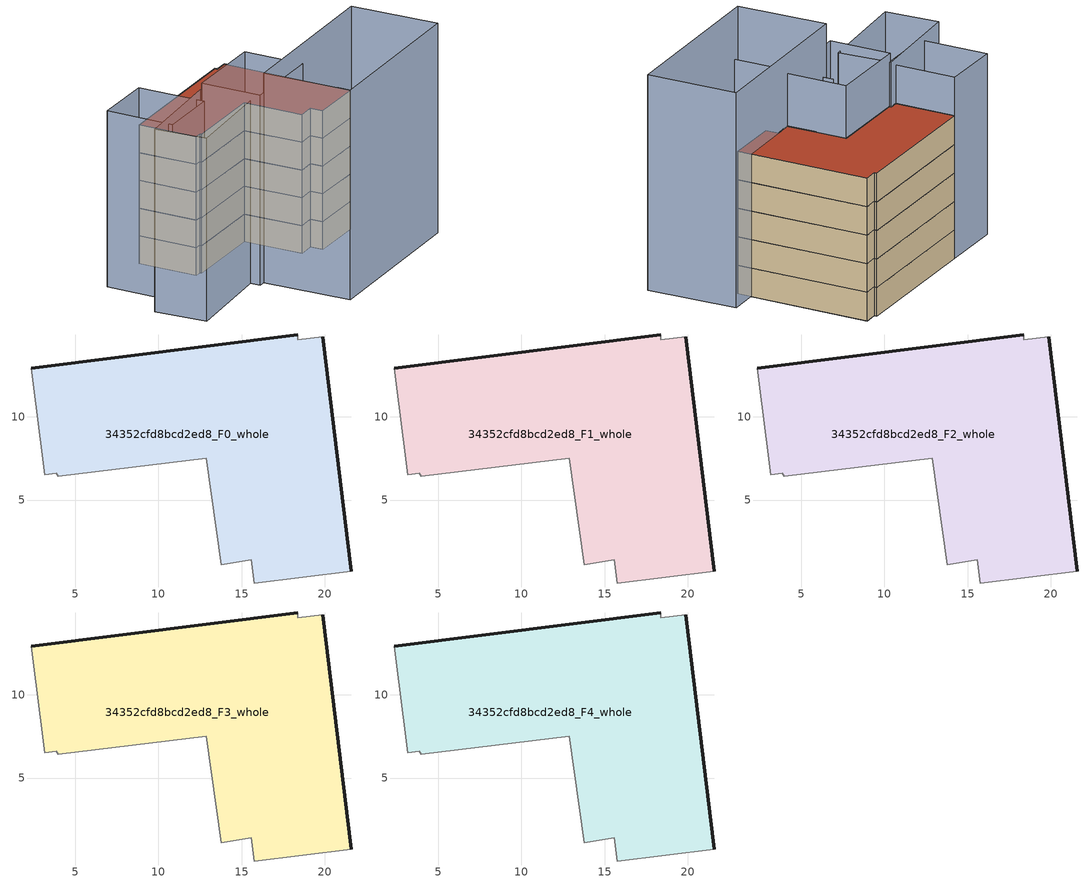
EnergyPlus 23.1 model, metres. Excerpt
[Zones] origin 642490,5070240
34352cfd8bcd2ed8_F0_whole
 floor ground (EU_floor_Construction): 21.58,0.71 19.88,14.82 18.38,14.62 18.38,14.92 2.37,12.92 3.17,6.52 3.87,6.62 3.97,6.42 12.88,7.52 13.78,1.11 15.58,1.41 15.78,0.01 z0
 wall outside (EU_wall_Construction): 2.37,12.92 18.38,14.92 / 19.88,14.82 21.58,0.71 z0:3
 wall adiabatic (EU_wall_Construction): 18.38,14.92 18.38,14.62 19.88,14.82 / 21.58,0.71 15.78,0.01 15.58,1.41 13.78,1.11 12.88,7.52 3.97,6.42 3.87,6.62 3.17,6.52 2.37,12.92 z0:3
34352cfd8bcd2ed8_F1_whole
 floor to 34352cfd8bcd2ed8_F0_whole (EU_floor_Construction): 21.58,0.71 19.88,14.82 18.38,14.62 18.38,14.92 2.37,12.92 3.17,6.52 3.87,6.62 3.97,6.42 12.88,7.52 13.78,1.11 15.58,1.41 15.78,0.01 z3
 wall outside (EU_wall_Construction): 2.37,12.92 18.38,14.92 / 19.88,14.82 21.58,0.71 z3:6
 wall adiabatic (EU_wall_Construction): 18.38,14.92 18.38,14.62 19.88,14.82 / 21.58,0.71 15.78,0.01 15.58,1.41 13.78,1.11 12.88,7.52 3.97,6.42 3.87,6.62 3.17,6.52 2.37,12.92 z3:6
34352cfd8bcd2ed8_F2_whole
 floor to 34352cfd8bcd2ed8_F1_whole (EU_floor_Construction): 21.58,0.71 19.88,14.82 18.38,14.62 18.38,14.92 2.37,12.92 3.17,6.52 3.87,6.62 3.97,6.42 12.88,7.52 13.78,1.11 15.58,1.41 15.78,0.01 z6
 wall outside (EU_wall_Construction): 2.37,12.92 18.38,14.92 / 19.88,14.82 21.58,0.71 z6:9
 wall adiabatic (EU_wall_Construction): 18.38,14.92 18.38,14.62 19.88,14.82 / 21.58,0.71 15.78,0.01 15.58,1.41 13.78,1.11 12.88,7.52 3.97,6.42 3.87,6.62 3.17,6.52 2.37,12.92 z6:9
34352cfd8bcd2ed8_F3_whole
 floor to 34352cfd8bcd2ed8_F2_whole (EU_floor_Construction): 21.58,0.71 19.88,14.82 18.38,14.62 18.38,14.92 2.37,12.92 3.17,6.52 3.87,6.62 3.97,6.42 12.88,7.52 13.78,1.11 15.58,1.41 15.78,0.01 z9
 wall outside (EU_wall_Construction): 2.37,12.92 18.38,14.92 / 19.88,14.82 21.58,0.71 z9:12
 wall adiabatic (EU_wall_Construction): 18.38,14.92 18.38,14.62 19.88,14.82 / 21.58,0.71 15.78,0.01 15.58,1.41 13.78,1.11 12.88,7.52 3.97,6.42 3.87,6.62 3.17,6.52 2.37,12.92 z9:12
34352cfd8bcd2ed8_F4_whole
 floor to 34352cfd8bcd2ed8_F3_whole (EU_floor_Construction): 21.58,0.71 19.88,14.82 18.38,14.62 18.38,14.92 2.37,12.92 3.17,6.52 3.87,6.62 3.97,6.42 12.88,7.52 13.78,1.11 15.58,1.41 15.78,0.01 z12
 wall outside (EU_wall_Construction): 2.37,12.92 18.38,14.92 / 19.88,14.82 21.58,0.71 z12:15
 wall adiabatic (EU_wall_Construction): 18.38,14.92 18.38,14.62 19.88,14.82 / 21.58,0.71 15.78,0.01 15.58,1.41 13.78,1.11 12.88,7.52 3.97,6.42 3.87,6.62 3.17,6.52 2.37,12.92 z12:15
 roof outside (EU_roof_Construction): 19.88,14.82 21.58,0.71 15.78,0.01 15.58,1.41 13.78,1.11 12.88,7.52 3.97,6.42 3.87,6.62 3.17,6.52 2.37,12.92 18.38,14.92 18.38,14.62 z15
shading: 6.18,1.26 7.67,-9.39 z0:17.3; 25.78,-6.9 6.89,-9.5 / 6.89,-9.5 5.57,0.03 / 5.57,0.03 24.47,2.64 / 24.47,2.64 25.78,-6.9 z0:22.6; 5.17,1.11 -5.64,-0.88 / -5.64,-0.88 -6.67,4.7 / -6.67,4.7 4.14,6.7 / 4.14,6.7 5.17,1.11 z0:19.7; 3.97,6.42 12.98,7.53 / 12.98,7.53 13.79,1.04 / 13.79,1.04 4.77,-0.07 / 4.77,-0.07 3.97,6.42 z0:20.5; -3.34,4.82 -4.23,12.13 / -4.23,12.13 2.38,12.94 / 2.38,12.94 3.28,5.63 / 3.28,5.63 -3.34,4.82 z0:19
[Building]
EU S2 Campaign: North Axis=0; Terrain=City; Solar Distribution=FullExterior
[Site:Location]
Lyon-Bron: Latitude=45.75; Longitude=5; Time Zone=1; Elevation=198
[SizingPeriod:WeatherFileDays]
AnnualSizingPeriod: Begin Month=1; Begin Day of Month=1; End Month=12; End Day of Month=31; Day of Week for Start Day=Monday; Use Weather File Daylight Saving Period=No; Use Weather File Rain and Snow Indicators=No
[MATERIAL]
EU_InternalMass_Material: Roughness=MediumRough; Thickness=0.1; Conductivity=1; Density=1800; Specific Heat=900; Thermal Absorptance=0.9; Solar Absorptance=0.7; Visible Absorptance=0.7
[MATERIAL:NOMASS] Roughness=MediumRough; Thermal Absorptance=0.9; Solar Absorptance=0.7; Visible Absorptance=0.7
Name | Thermal Resistance
EU_wall_NoMass | 0.776494
EU_roof_NoMass | 0.486893
EU_floor_NoMass | 0.421597
[CONSTRUCTION]
EU_wall_Construction: EU_wall_NoMass
EU_roof_Construction: EU_roof_NoMass
EU_floor_Construction: EU_floor_NoMass
EU_InternalMass_Construction: EU_InternalMass_Material
[ZONE] Type=1; Multiplier=1; Ceiling Height=autocalculate; Floor Area=autocalculate; Part of Total Floor Area=Yes
Name | Volume
34352cfd8bcd2ed8_F0_whole | 524.18
34352cfd8bcd2ed8_F1_whole; 34352cfd8bcd2ed8_F2_whole; 34352cfd8bcd2ed8_F3_whole; 34352cfd8bcd2ed8_F4_whole | 524.181
[INTERNALMASS] Construction=EU_InternalMass_Construction; Surface Area=174.73
Name | Zone or ZoneList
34352cfd8bcd2ed8_F0_whole_EU_InternalMass | 34352cfd8bcd2ed8_F0_whole
34352cfd8bcd2ed8_F1_whole_EU_InternalMass | 34352cfd8bcd2ed8_F1_whole
34352cfd8bcd2ed8_F2_whole_EU_InternalMass | 34352cfd8bcd2ed8_F2_whole
34352cfd8bcd2ed8_F3_whole_EU_InternalMass | 34352cfd8bcd2ed8_F3_whole
34352cfd8bcd2ed8_F4_whole_EU_InternalMass | 34352cfd8bcd2ed8_F4_whole
[OTHEREQUIPMENT] Fuel Type=Electricity; Design Level Calculation Method=Watts/Area; Power per Zone Floor Area=1; Fraction Latent=0; Fraction Radiant=0; Fraction Lost=0; Carbon Dioxide Generation Rate=0; EndUse Subcategory=EU_Step8_InternalGains
Name | Zone or ZoneList or Space or SpaceList | Schedule
EU_Step8_InternalGain_34352cfd8bcd2ed8_F0_whole_f000 | 34352cfd8bcd2ed8_F0_whole | EU_Step8_GainSchedule_34352cfd8bcd2ed8_F0_whole_f000
EU_Step8_InternalGain_34352cfd8bcd2ed8_F1_whole_f000 | 34352cfd8bcd2ed8_F1_whole | EU_Step8_GainSchedule_34352cfd8bcd2ed8_F1_whole_f000
EU_Step8_InternalGain_34352cfd8bcd2ed8_F2_whole_f000 | 34352cfd8bcd2ed8_F2_whole | EU_Step8_GainSchedule_34352cfd8bcd2ed8_F2_whole_f000
EU_Step8_InternalGain_34352cfd8bcd2ed8_F3_whole_f000 | 34352cfd8bcd2ed8_F3_whole | EU_Step8_GainSchedule_34352cfd8bcd2ed8_F3_whole_f000
EU_Step8_InternalGain_34352cfd8bcd2ed8_F4_whole_f000 | 34352cfd8bcd2ed8_F4_whole | EU_Step8_GainSchedule_34352cfd8bcd2ed8_F4_whole_f000
[ZONEVENTILATION:DESIGNFLOWRATE] Schedule=EU_AlwaysOn; Design Flow Rate Calculation Method=AirChanges/Hour; Air Changes per Hour=0.693814; Ventilation Type=Natural; Fan Pressure Rise=0; Fan Total Efficiency=1; Constant Term Coefficient=1; Temperature Term Coefficient=0; Velocity Term Coefficient=0; Velocity Squared Term Coefficient=0; Minimum Indoor Temperature=-100; Maximum Indoor Temperature=100; Delta Temperature=-100; Minimum Outdoor Temperature=-100; Maximum Outdoor Temperature=100; Maximum Wind Speed=40
Name | Zone or ZoneList or Space or SpaceList
EU_ConstantAir_34352cfd8bcd2ed8_F0_whole | 34352cfd8bcd2ed8_F0_whole
EU_ConstantAir_34352cfd8bcd2ed8_F1_whole | 34352cfd8bcd2ed8_F1_whole
EU_ConstantAir_34352cfd8bcd2ed8_F2_whole | 34352cfd8bcd2ed8_F2_whole
EU_ConstantAir_34352cfd8bcd2ed8_F3_whole | 34352cfd8bcd2ed8_F3_whole
EU_ConstantAir_34352cfd8bcd2ed8_F4_whole | 34352cfd8bcd2ed8_F4_whole
[HVACTEMPLATE:THERMOSTAT] Constant Heating Setpoint=20; Constant Cooling Setpoint=50
EU_HeatOnly_34352cfd8bcd2ed8_F0_whole; EU_HeatOnly_34352cfd8bcd2ed8_F1_whole; EU_HeatOnly_34352cfd8bcd2ed8_F2_whole; EU_HeatOnly_34352cfd8bcd2ed8_F3_whole; EU_HeatOnly_34352cfd8bcd2ed8_F4_whole
[HVACTEMPLATE:ZONE:IDEALLOADSAIRSYSTEM] System Availability Schedule=EU_AlwaysOn; Maximum Heating Supply Air Temperature=50; Minimum Cooling Supply Air Temperature=13; Maximum Heating Supply Air Humidity Ratio=0.0156; Minimum Cooling Supply Air Humidity Ratio=0.0077; Heating Limit=NoLimit; Cooling Limit=NoLimit; Heating Availability Schedule=EU_AlwaysOn; Cooling Availability Schedule=EU_CoolingOff; Dehumidification Control Type=ConstantSensibleHeatRatio; Cooling Sensible Heat Ratio=0.7; Dehumidification Setpoint=60; Humidification Control Type=None; Humidification Setpoint=30; Outdoor Air Method=None; Outdoor Air Flow Rate per Person=0.00944; Outdoor Air Flow Rate per Zone Floor Area=0; Outdoor Air Flow Rate per Zone=0; Demand Controlled Ventilation Type=None; Outdoor Air Economizer Type=NoEconomizer; Heat Recovery Type=None; Sensible Heat Recovery Effectiveness=0.7; Latent Heat Recovery Effectiveness=0.65
Name | Template Thermostat
34352cfd8bcd2ed8_F0_whole | EU_HeatOnly_34352cfd8bcd2ed8_F0_whole
34352cfd8bcd2ed8_F1_whole | EU_HeatOnly_34352cfd8bcd2ed8_F1_whole
34352cfd8bcd2ed8_F2_whole | EU_HeatOnly_34352cfd8bcd2ed8_F2_whole
34352cfd8bcd2ed8_F3_whole | EU_HeatOnly_34352cfd8bcd2ed8_F3_whole
34352cfd8bcd2ed8_F4_whole | EU_HeatOnly_34352cfd8bcd2ed8_F4_whole
[SIZING:ZONE] Zone Cooling Design Supply Air Temperature Input Method=SupplyAirTemperature; Zone Cooling Design Supply Air Temperature=13; Zone Heating Design Supply Air Temperature Input Method=SupplyAirTemperature; Zone Heating Design Supply Air Temperature=50; Zone Cooling Design Supply Air Humidity Ratio=0.008; Zone Heating Design Supply Air Humidity Ratio=0.008; Cooling Design Air Flow Method=DesignDay; Cooling Design Air Flow Rate=0; Cooling Minimum Air Flow per Zone Floor Area=0.000762; Cooling Minimum Air Flow=0; Cooling Minimum Air Flow Fraction=0.2; Heating Design Air Flow Method=DesignDay; Heating Design Air Flow Rate=0; Heating Maximum Air Flow per Zone Floor Area=0.002032; Heating Maximum Air Flow=0.141576; Heating Maximum Air Flow Fraction=0.3; Account for Dedicated Outdoor Air System=No; Dedicated Outdoor Air System Control Strategy=NeutralSupplyAir; Dedicated Outdoor Air Low Setpoint Temperature for Design=autosize; Dedicated Outdoor Air High Setpoint Temperature for Design=autosize; Zone Load Sizing Method=Sensible Load Only No Latent Load; Zone Latent Cooling Design Supply Air Humidity Ratio Input Method=HumidityRatioDifference; Zone Cooling Design Supply Air Humidity Ratio Difference=0.005; Zone Latent Heating Design Supply Air Humidity Ratio Input Method=HumidityRatioDifference; Zone Humidification Design Supply Air Humidity Ratio Difference=0.005
34352cfd8bcd2ed8_F0_whole; 34352cfd8bcd2ed8_F1_whole; 34352cfd8bcd2ed8_F2_whole; 34352cfd8bcd2ed8_F3_whole; 34352cfd8bcd2ed8_F4_whole
[SCHEDULE:CONSTANT]
Name | Hourly Value
EU_AlwaysOn | 1
EU_CoolingOff | 0
[SCHEDULE:FILE] Column Number=1; Rows to Skip at Top=0; Number of Hours of Data=8760; Column Separator=Comma; Interpolate to Timestep=No; Minutes per Item=60; Adjust Schedule for Daylight Savings=Yes
Name | File
EU_Step8_GainSchedule_34352cfd8bcd2ed8_F0_whole_f000 | ../../schedules/34352cfd8bcd2ed8/34352cfd8bcd2ed8_F0_whole_f000_gain.csv
EU_Step8_GainSchedule_34352cfd8bcd2ed8_F1_whole_f000 | ../../schedules/34352cfd8bcd2ed8/34352cfd8bcd2ed8_F1_whole_f000_gain.csv
EU_Step8_GainSchedule_34352cfd8bcd2ed8_F2_whole_f000 | ../../schedules/34352cfd8bcd2ed8/34352cfd8bcd2ed8_F2_whole_f000_gain.csv
EU_Step8_GainSchedule_34352cfd8bcd2ed8_F3_whole_f000 | ../../schedules/34352cfd8bcd2ed8/34352cfd8bcd2ed8_F3_whole_f000_gain.csv
EU_Step8_GainSchedule_34352cfd8bcd2ed8_F4_whole_f000 | ../../schedules/34352cfd8bcd2ed8/34352cfd8bcd2ed8_F4_whole_f000_gain.csv
